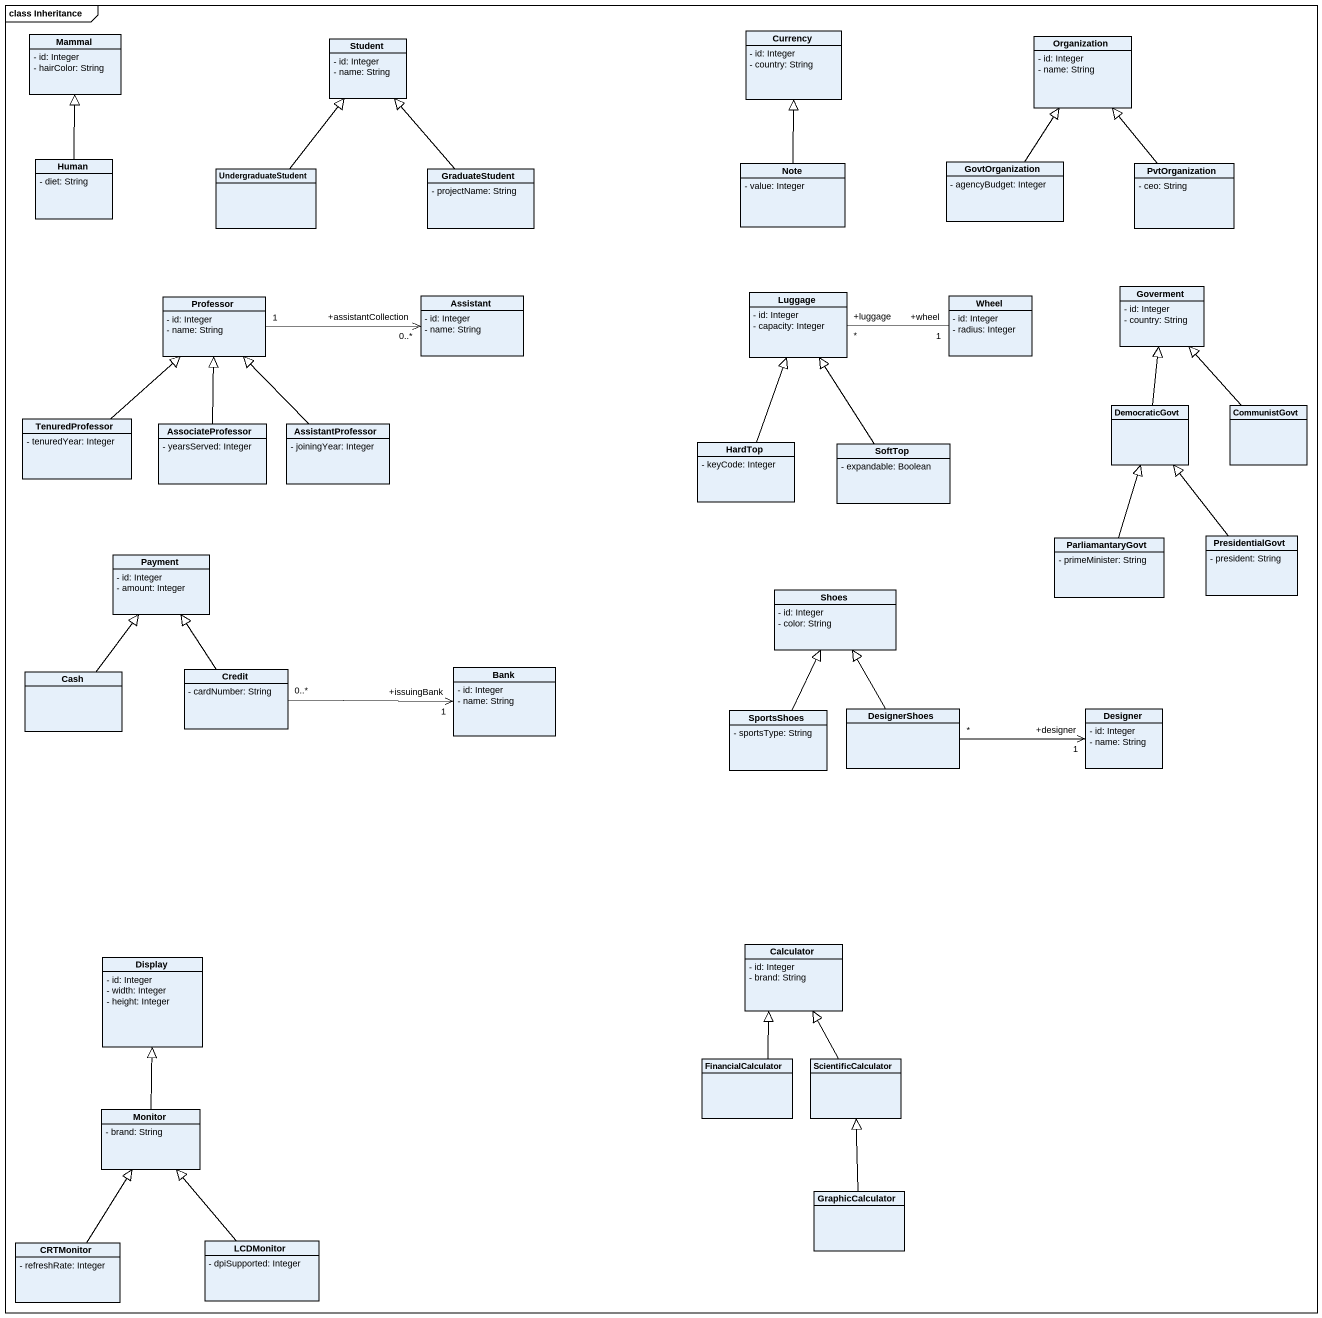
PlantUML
@startuml
mainframe class Inheritance
hide circle
hide empty members
skinparam classAttributeIconSize 0
class Mammal {
  - id: Integer
  - hairColor: String
}
class Student {
  - id: Integer
  - name: String
}
class Currency {
  - id: Integer
  - country: String
}
class Organization {
  - id: Integer
  - name: String
}
class Human {
  - diet: String
}
class UndergraduateStudent
class GraduateStudent {
  - projectName: String
}
class "Note" as Note_ {
  - value: Integer
}
class GovtOrganization {
  - agencyBudget: Integer
}
class PvtOrganization {
  - ceo: String
}
class Luggage {
  - id: Integer
  - capacity: Integer
}
class Goverment {
  - id: Integer
  - country: String
}
class Professor {
  - id: Integer
  - name: String
}
class Assistant {
  - id: Integer
  - name: String
}
class Wheel {
  - id: Integer
  - radius: Integer
}
class DemocraticGovt
class CommunistGovt
class TenuredProfessor {
  - tenuredYear: Integer
}
class AssociateProfessor {
  - yearsServed: Integer
}
class AssistantProfessor {
  - joiningYear: Integer
}
class HardTop {
  - keyCode: Integer
}
class SoftTop {
  - expandable: Boolean
}
class Payment {
  - id: Integer
  - amount: Integer
}
class ParliamantaryGovt {
  - primeMinister: String
}
class PresidentialGovt {
  - president: String
}
class Shoes {
  - id: Integer
  - color: String
}
class Cash
class Credit {
  - cardNumber: String
}
class Bank {
  - id: Integer
  - name: String
}
class SportsShoes {
  - sportsType: String
}
class DesignerShoes
class Designer {
  - id: Integer
  - name: String
}
class Calculator {
  - id: Integer
  - brand: String
}
class Display {
  - id: Integer
  - width: Integer
  - height: Integer
}
class FinancialCalculator
class ScientificCalculator
class Monitor {
  - brand: String
}
class GraphicCalculator
class CRTMonitor {
  - refreshRate: Integer
}
class LCDMonitor {
  - dpiSupported: Integer
}
Human -up-|> Mammal
UndergraduateStudent -up-|> Student
GraduateStudent -up-|> Student
Note_ -up-|> Currency
GovtOrganization -up-|> Organization
PvtOrganization -up-|> Organization
Luggage "+luggage\n*" -right- "+wheel\n1" Wheel
Professor "1" -right-> "+assistantCollection\n0..*" Assistant
DemocraticGovt -up-|> Goverment
CommunistGovt -up-|> Goverment
TenuredProfessor -up-|> Professor
AssociateProfessor -up-|> Professor
AssistantProfessor -up-|> Professor
HardTop -up-|> Luggage
SoftTop -up-|> Luggage
ParliamantaryGovt -up-|> DemocraticGovt
PresidentialGovt -up-|> DemocraticGovt
Cash -up-|> Payment
Credit -up-|> Payment
Credit "0..*" -right-> "+issuingBank\n1" Bank
SportsShoes -up-|> Shoes
DesignerShoes -up-|> Shoes
DesignerShoes "*" -right-> "+designer\n1" Designer
FinancialCalculator -up-|> Calculator
ScientificCalculator -up-|> Calculator
Monitor -up-|> Display
GraphicCalculator -up-|> ScientificCalculator
CRTMonitor -up-|> Monitor
LCDMonitor -up-|> Monitor
@enduml
